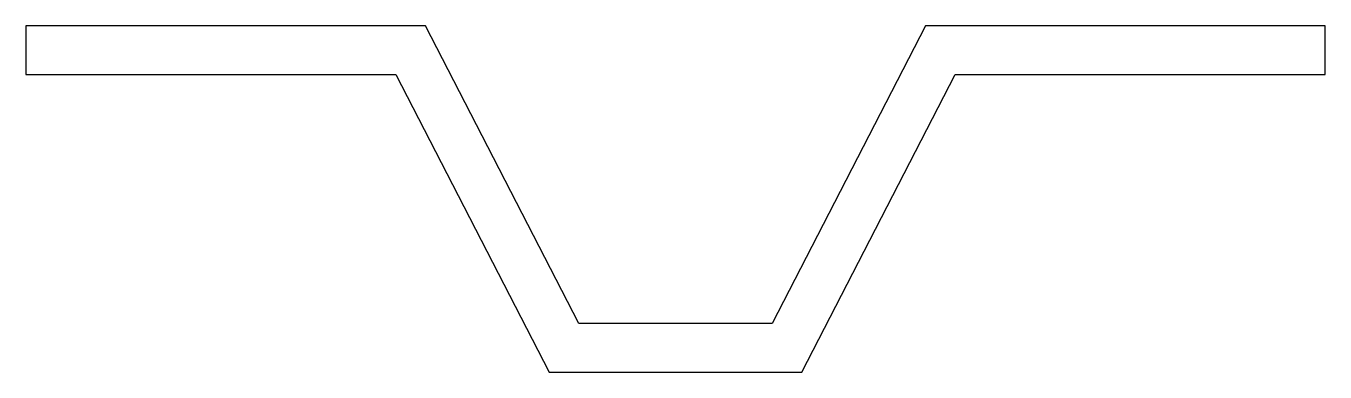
# Model space of a CAD drawing. Header units: millimetres. Extents: x -64 to 64, y -22 to 12.
import ezdxf

# ---------------------------------------------------------------- set-up
doc = ezdxf.new("R2010")
doc.units = ezdxf.units.MM

msp = doc.modelspace()

# ---------------------------------------------------------------- linework, layer by layer
msp.add_lwpolyline([(9.57, -17.18), (-9.57, -17.18), (-24.72, 12.3), (-64.25, 12.3), (-64.25, 7.5), (-27.65, 7.5), (-12.5, -21.98), (12.5, -21.98), (27.65, 7.5), (64.25, 7.5), (64.25, 12.3), (24.72, 12.3)], close=True)

doc.saveas('drawing.dxf')
